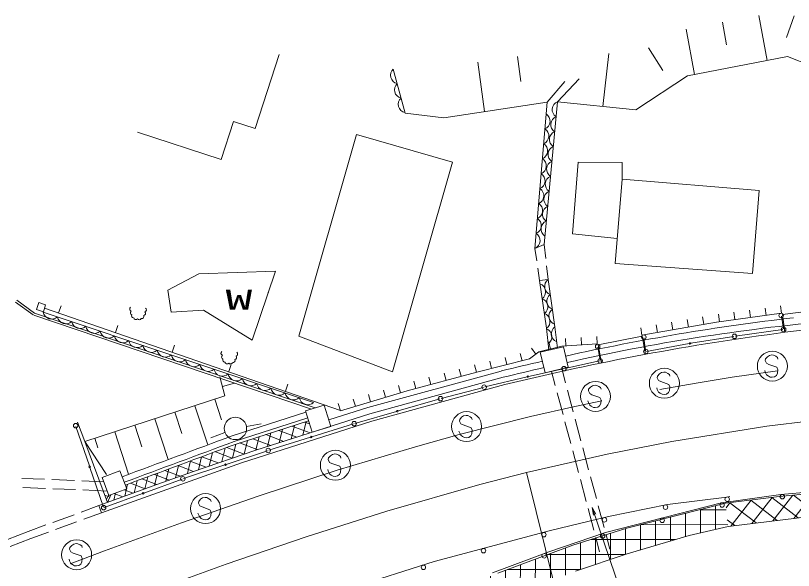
# Model space of a CAD drawing. Units: millimetres, scale not verified. Extents: x 40000 to 680000, y 20000 to 380000.
# Drawn here: x 166455 to 218319, y 299915 to 336935 of the extents above; entities that cross this region are included whole.
import ezdxf
from ezdxf.enums import TextEntityAlignment as Align

# ---------------------------------------------------------------- set-up
doc = ezdxf.new("R2010")
doc.units = ezdxf.units.MM
doc.header["$LTSCALE"] = 1000
doc.linetypes.add('CHAIN', pattern=[18.5, 12, -1.5, 3.5, -1.5])
for name, color, linetype, lineweight in [('M-BGD', 7, 'Continuous', 13), ('M-BMK', 2, 'CHAIN', 13), ('M-STR-HTXT', 7, 'Continuous', 13), ('M-STR-STRC', 7, 'Continuous', 13)]:
    doc.layers.add(name, color=color, linetype=linetype, lineweight=lineweight)
doc.styles.add('ＭＳ ゴシック', font='')
doc.styles.get('ＭＳ ゴシック').set_extended_font_data('MS Gothic')

# ---------------------------------------------------------------- blocks, each defined once
blk = doc.blocks.new('open_arrow')
at = {"color": 0, "linetype": 'Continuous', "lineweight": -2}
blk.add_lwpolyline([(7.5, 1.25), (0, 0), (7.5, -1.25)], dxfattribs=at)

msp = doc.modelspace()

# ---------------------------------------------------------------- hatches: boundary and pattern name
at = {"layer": 'M-BGD'}
h = msp.add_hatch(dxfattribs=at)
h.set_pattern_fill('USER', color=256, style=0, pattern_type=2)
h.set_pattern_definition([(52.188, (214874, 303820), (-790.03, 613.07), []), (142.188, (214874, 303820), (-613.07, -790.03), [])])
h.paths.add_polyline_path([(213791, 304399), (217364, 304849), (225281, 305615), (229642, 305846), (233278, 305877), (233585, 304288), (219435, 303524), (213960, 302854)])
h = msp.add_hatch(dxfattribs=at)
h.set_pattern_fill('USER', color=256, style=0, pattern_type=2)
h.set_pattern_definition([(89.9207, (122054, 259093), (-999.999, 1.384), []), (179.9207, (122054, 259093), (-1.384, -999.999), [])])
h.paths.add_polyline_path([(121243, 259579), (123300, 261631), (124672, 262680), (126847, 264065), (129300, 265571), (149222, 276244), (158647, 281140), (172997, 288350), (180186, 291826), (191165, 296629), (198616, 299744), (203613, 301593), (207211, 302728), (213791, 304399), (213960, 302854), (211361, 302247), (207227, 301019), (203793, 299869), (199609, 298229), (196584, 296963), (181932, 290567), (174132, 286936), (158110, 278827), (136124, 267254), (128952, 263163), (124596, 260209), (122221, 258028), (121542, 258784)])

# ---------------------------------------------------------------- linework, layer by layer
for p, q in [((216001, 336935), (216559, 333933)), ((218365, 336917), (217846, 335481)), ((213579, 336485), (213860, 334971)), ((211157, 336035), (211719, 333008)), ((208659, 334777), (209600, 333276)), ((182436, 329402), (184041, 334328)), ((199913, 334192), (200138, 332540)), ((206000, 334392), (205612, 330870)), ((217928, 334195), (211247, 332917)), ((224544, 331563), (217928, 334195)), ((197271, 333833), (197720, 330530)), ((191639, 333363), (192422, 330428)), ((201901, 331159), (203066, 332526)), ((202581, 331185), (204027, 332715)), ((211247, 332917), (207807, 330642)), ((201901, 331159), (195006, 330121)), ((201082, 321401), (201901, 331159)), ((202581, 331185), (201696, 321656)), ((207807, 330642), (202581, 331185)), ((195006, 330121), (192422, 330428)), ((180163, 327329), (180993, 329873)), ((180993, 329873), (182436, 329402)), ((174591, 329145), (180163, 327329)), ((189183, 328990), (185337, 315536)), ((189183, 328990), (195590, 327158)), ((195590, 327158), (191593, 313175)), ((203960, 327155), (203584, 322378)), ((206891, 327133), (203960, 327155)), ((206894, 326015), (206891, 327133)), ((206894, 326015), (206438, 320387)), ((216032, 325256), (206894, 326015)), ((215580, 319719), (216032, 325256)), ((203584, 322378), (206573, 322056)), ((201082, 321401), (201696, 321656)), ((201696, 321656), (201800, 320735)), ((201082, 321401), (201200, 320573)), ((201271, 320078), (201389, 319250)), ((201856, 320238), (201960, 319317)), ((206438, 320387), (215580, 319719)), ((178664, 319710), (176611, 318616)), ((183783, 319885), (178664, 319710)), ((182231, 315277), (183783, 319885)), ((201389, 319250), (201960, 319317)), ((201858, 316068), (201389, 319250)), ((201960, 319317), (202418, 316165)), ((176611, 318616), (176834, 317137)), ((183308, 318463), (183309, 318491)), ((167715, 317088), (166548, 317945)), ((167626, 316968), (166459, 317824)), ((167996, 317789), (167847, 317316)), ((167996, 317789), (168459, 317644)), ((168310, 317170), (168459, 317644)), ((168383, 317417), (188112, 310578)), ((169328, 317091), (169491, 317564)), ((216495, 316928), (216428, 317424)), ((217533, 317069), (217466, 317564)), ((167667, 316946), (186184, 310682)), ((167715, 317088), (186425, 310760)), ((167847, 317316), (168310, 317170)), ((168305, 317154), (186324, 311127)), ((176834, 317137), (178981, 317287)), ((178981, 317287), (182231, 315277)), ((217533, 317069), (213194, 316482)), ((213381, 316507), (213314, 317002)), ((214419, 316647), (214352, 317143)), ((215457, 316788), (215390, 317283)), ((217600, 317000), (220576, 317366)), ((217748, 315801), (217600, 317000)), ((213194, 316482), (208219, 315619)), ((210283, 315977), (210198, 316470)), ((211316, 316156), (211230, 316649)), ((212348, 316335), (212262, 316828)), ((217513, 316880), (217661, 316038)), ((173110, 315787), (173273, 316259)), ((202015, 314611), (201858, 316068)), ((202418, 316165), (202582, 314744)), ((208219, 315619), (208134, 316112)), ((209251, 315798), (209166, 316291)), ((217621, 315982), (214438, 315544)), ((220723, 316167), (217748, 315801)), ((185337, 315536), (191593, 313175)), ((203146, 314890), (203112, 315388)), ((204190, 314961), (204156, 315460)), ((205235, 315032), (205201, 315531)), ((205291, 314962), (208225, 315537)), ((208225, 315537), (208460, 314335)), ((208466, 314567), (208347, 315426)), ((214339, 315529), (211470, 315068)), ((176891, 314482), (177054, 314955)), ((202880, 314872), (201350, 314500)), ((201437, 314476), (202979, 314837)), ((202122, 314688), (202004, 315173)), ((205235, 315032), (202880, 314872)), ((202979, 314837), (203299, 313469)), ((205526, 313762), (205291, 314962)), ((211372, 315051), (208522, 314526)), ((200226, 313900), (200106, 314386)), ((201350, 314500), (200730, 314026)), ((201149, 314347), (200845, 314744)), ((201757, 313108), (201437, 314476)), ((205273, 314806), (205425, 313950)), ((200730, 314026), (197219, 313151)), ((198195, 313394), (198074, 313880)), ((199210, 313647), (199090, 314133)), ((205385, 313890), (203069, 313385)), ((180672, 313178), (180835, 313650)), ((196168, 312868), (196038, 313351)), ((197179, 313141), (197049, 313623)), ((202971, 313364), (200655, 312859)), ((203299, 313469), (201757, 313108)), ((203118, 312434), (202867, 313379)), ((180416, 311556), (180078, 312822)), ((197219, 313151), (192575, 311900)), ((194146, 312324), (194016, 312806)), ((195157, 312596), (195027, 313079)), ((200557, 312837), (197747, 312155)), ((202190, 313199), (202442, 312254)), ((211829, 312407), (214237, 312801)), ((214237, 312801), (217249, 313233)), ((180247, 312189), (181061, 312407)), ((184454, 311873), (184617, 312346)), ((192128, 311767), (191985, 312246)), ((193135, 312051), (193005, 312534)), ((209409, 311976), (211829, 312407)), ((192575, 311900), (188114, 310572)), ((191124, 311468), (190982, 311948)), ((197650, 312130), (194835, 311384)), ((202571, 311771), (202957, 310322)), ((203634, 310502), (203247, 311951)), ((171067, 308518), (180416, 311556)), ((179749, 311339), (180195, 309967)), ((189117, 310871), (188975, 311350)), ((190121, 311170), (189978, 311649)), ((194739, 311357), (191957, 310554)), ((203735, 310855), (205534, 311227)), ((178413, 310905), (179264, 308287)), ((187024, 310952), (185781, 310553)), ((187481, 309529), (187024, 310952)), ((188114, 310572), (187971, 311051)), ((200777, 310181), (203735, 310855)), ((177077, 310471), (177536, 309060)), ((180899, 308894), (185808, 310469)), ((185781, 310553), (186238, 309130)), ((191861, 310526), (189079, 309723)), ((196021, 308991), (200777, 310181)), ((171067, 308518), (170593, 309815)), ((175742, 310037), (176628, 307309)), ((181030, 308516), (185931, 310088)), ((181095, 308326), (185992, 309898)), ((181849, 309525), (182834, 309697)), ((185824, 309844), (185602, 308931)), ((185738, 309816), (186056, 309697)), ((188984, 309694), (186215, 308829)), ((203086, 309838), (203473, 308389)), ((204149, 308569), (203763, 310019)), ((171380, 306884), (170482, 309527)), ((173070, 309169), (173993, 306330)), ((174406, 309603), (174877, 308154)), ((180409, 309128), (179480, 308757)), ((184007, 309261), (185214, 308807)), ((184261, 309342), (184039, 308430)), ((185043, 309593), (184820, 308681)), ((184880, 309541), (186087, 309087)), ((186238, 309130), (187481, 309529)), ((171735, 308735), (171943, 308093)), ((182277, 308706), (183484, 308252)), ((182698, 308841), (182481, 307949)), ((183134, 308981), (184341, 308527)), ((183480, 309092), (183257, 308179)), ((186120, 308799), (183351, 307934)), ((193122, 308172), (196021, 308991)), ((171067, 308518), (172525, 306321)), ((172574, 304445), (171067, 308518)), ((180429, 308080), (180209, 307175)), ((180534, 308119), (181695, 307682)), ((181136, 308342), (180910, 307416)), ((181386, 308420), (182564, 307977)), ((181917, 308590), (181696, 307683)), ((187894, 306595), (193122, 308172)), ((204664, 306637), (204278, 308086)), ((179584, 307766), (179369, 306884)), ((179780, 307839), (180907, 307415)), ((183256, 307903), (180506, 306990)), ((203601, 307906), (203988, 306457)), ((178116, 307221), (177909, 306372)), ((178096, 307214), (179164, 306812)), ((178860, 307498), (178650, 306634)), ((178876, 307504), (179970, 307092)), ((172310, 304147), (171412, 306790)), ((173415, 306562), (172228, 306108)), ((173869, 305370), (173415, 306562)), ((177486, 306188), (176417, 306591)), ((176670, 306685), (176470, 305862)), ((177324, 306927), (177121, 306093)), ((177287, 306914), (178330, 306522)), ((180411, 306959), (177660, 306046)), ((182690, 304896), (187894, 306595)), ((166882, 306060), (168380, 305995)), ((172228, 306108), (172682, 304917)), ((174873, 306017), (175866, 305644)), ((177566, 306013), (175016, 305082)), ((175277, 306167), (175081, 305361)), ((175708, 306327), (176714, 305949)), ((175916, 306405), (175718, 305591)), ((205180, 304705), (204793, 306154)), ((168880, 305974), (170379, 305909)), ((170878, 305887), (172336, 305824)), ((173927, 305666), (173861, 305393)), ((174113, 305735), (175093, 305366)), ((174558, 305900), (174364, 305102)), ((204117, 305974), (204503, 304524)), ((217364, 304849), (225281, 305615)), ((217477, 304982), (225463, 305731)), ((166950, 305457), (168449, 305392)), ((168949, 305370), (170447, 305305)), ((170947, 305284), (172576, 305213)), ((174922, 305048), (172373, 304117)), ((172664, 304965), (172511, 304661)), ((172808, 304965), (172592, 304442)), ((172682, 304917), (173869, 305370)), ((173120, 305084), (173003, 304604)), ((173018, 305045), (173605, 304824)), ((173688, 305301), (174290, 305075)), ((173853, 305364), (173733, 304871)), ((213523, 304432), (217477, 304982)), ((172411, 304933), (172738, 304798)), ((177524, 303095), (182690, 304896)), ((213885, 304815), (209920, 304320)), ((213791, 304399), (217364, 304849)), ((214084, 304840), (213885, 304815)), ((172008, 304239), (170824, 303806)), ((172008, 304239), (172179, 303769)), ((204632, 304041), (205019, 302592)), ((205695, 302772), (205309, 304221)), ((205796, 302443), (213523, 304432)), ((209920, 304320), (205992, 303510)), ((207211, 302728), (213791, 304399)), ((170354, 303635), (168945, 303120)), ((172179, 303769), (170997, 303337)), ((205992, 303510), (202121, 302579)), ((219435, 303524), (213960, 302854)), ((168475, 302948), (167291, 302516)), ((170527, 303166), (169119, 302651)), ((172388, 301213), (177524, 303095)), ((167291, 302516), (165926, 301991)), ((168649, 302479), (167467, 302048)), ((202121, 302579), (194370, 300513)), ((202010, 301165), (205796, 302443)), ((203613, 301593), (207211, 302728)), ((213960, 302854), (211361, 302247)), ((167467, 302048), (166105, 301524)), ((205147, 302109), (205399, 301164)), ((206076, 301344), (205824, 302289)), ((211361, 302247), (207227, 301019)), ((198616, 299744), (203613, 301593)), ((170094, 300346), (172388, 301213)), ((198262, 299767), (202010, 301165)), ((207227, 301019), (203793, 299869)), ((194370, 300513), (186737, 298095))]:
    msp.add_line(p, q, dxfattribs=at)
for points in [[(172008, 304239), (175866, 305644), (178330, 306522), (182481, 307949), (190079, 310364), (198966, 312800)], [(187338, 309973), (189940, 310785), (198838, 313221)], [(172179, 303769), (181514, 307095), (190208, 309884), (199086, 312314)]]:
    msp.add_lwpolyline(points, dxfattribs=at)
for centre, radius in [((217504, 316929), 150), ((217670, 315989), 150), ((208340, 315476), 150), ((214389, 315537), 150), ((205264, 314856), 150), ((211421, 315060), 50), ((208472, 314517), 150), ((205434, 313901), 150), ((203020, 313375), 150), ((200606, 312849), 50), ((197698, 312143), 150), ((194787, 311371), 150), ((191909, 310540), 50), ((170466, 309574), 150), ((181111, 309393), 750), ((189031, 309709), 150), ((186167, 308814), 50), ((183303, 307919), 150), ((171396, 306837), 50), ((180458, 306974), 50), ((177613, 306030), 150), ((174969, 305065), 50), ((217583, 304842), 150), ((213904, 304666), 150), ((172326, 304100), 150), ((209787, 304140), 150), ((213561, 304286), 150), ((205717, 303289), 150), ((209571, 303260), 150), ((201675, 302305), 150), ((205598, 302217), 150), ((197653, 301233), 150), ((201703, 300890), 150), ((193648, 300126), 150)]:
    msp.add_circle(centre, radius, dxfattribs=at)
for centre, radius, start, end in [((192025, 332948), 567, 133.0155, 256.8706), ((192283, 331982), 567, 133.0155, 256.8706), ((192541, 331016), 567, 133.0155, 256.8706), ((202800, 330663), 567, 112.766, 236.621), ((201528, 329894), 567, 293.2747, 57.1297), ((202708, 329667), 567, 112.766, 236.621), ((201444, 328897), 567, 293.2747, 57.1297), ((202615, 328671), 567, 112.766, 236.621), ((201360, 327901), 567, 293.2747, 57.1297), ((202523, 327676), 567, 112.766, 236.621), ((201277, 326904), 567, 293.2747, 57.1297), ((202430, 326680), 567, 112.766, 236.621), ((201193, 325908), 567, 293.2747, 57.1297), ((202338, 325684), 567, 112.766, 236.621), ((201109, 324911), 567, 293.2747, 57.1297), ((202245, 324688), 567, 112.766, 236.621), ((201026, 323915), 567, 293.2747, 57.1297), ((202153, 323693), 567, 112.766, 236.621), ((200942, 322918), 567, 293.2747, 57.1297), ((202060, 322697), 567, 112.766, 236.621), ((200858, 321922), 567, 293.2747, 57.1297), ((201230, 318503), 567, 306.4551, 70.3102), ((202295, 318861), 567, 126.3428, 250.1978), ((201375, 317513), 567, 306.4551, 70.3102), ((202439, 317871), 567, 126.3428, 250.1978), ((174221, 317356), 150, 128.6518, 247.2671), ((175027, 317307), 150, 292.5369, 48.7916), ((168864, 317249), 567, 189.5765, 313.4316), ((174264, 317107), 150, 132.377, 245.9342), ((174340, 316910), 150, 156.4026, 265.9787), ((174858, 316871), 150, 262.0715, 22.1476), ((174968, 317074), 150, 281.4316, 38.7973), ((201521, 316524), 567, 306.4551, 70.3102), ((202583, 316882), 567, 126.3428, 250.1978), ((169812, 316931), 567, 189.5765, 313.4316), ((170761, 316614), 567, 189.5765, 313.4316), ((174475, 316798), 150, 194.5191, 318.105), ((174704, 316791), 150, 218.436, 332.8797), ((235496, 167994), 149764, 96.58602, 102.4797), ((232892, 182582), 134517, 95.21681, 102.7356), ((171709, 316297), 567, 189.5765, 313.4316), ((172657, 315980), 567, 189.5765, 313.4316), ((201649, 315513), 567, 304.2327, 68.0876), ((202740, 315699), 567, 124.6807, 248.5357), ((173606, 315662), 567, 189.5765, 313.4316), ((239588, 147233), 169977, 97.38236, 103.78512), ((174554, 315345), 567, 189.5765, 313.4316), ((175502, 315028), 567, 189.5765, 313.4316), ((176451, 314711), 567, 189.5765, 313.4316), ((177399, 314393), 567, 189.5765, 313.4316), ((180301, 314406), 150, 128.6518, 247.2671), ((181107, 314357), 150, 292.5369, 48.7916), ((178347, 314076), 567, 189.5765, 313.4316), ((180344, 314157), 150, 132.377, 245.9342), ((180420, 313960), 150, 156.4026, 265.9787), ((180555, 313848), 150, 194.5191, 318.105), ((180939, 313921), 150, 262.0715, 22.1476), ((181048, 314125), 150, 281.4316, 38.7973), ((238776, 151129), 166940, 102.8714, 103.83316), ((179296, 313759), 567, 189.5765, 313.4316), ((180244, 313442), 567, 189.5765, 313.4316), ((180784, 313841), 150, 218.436, 332.8797), ((238776, 151129), 166500, 102.87062, 103.83316), ((181192, 313124), 567, 189.5765, 313.4316), ((182141, 312807), 567, 189.5765, 313.4316), ((183089, 312490), 567, 189.5765, 313.4316), ((184037, 312173), 567, 189.5765, 313.4316), ((184986, 311856), 567, 189.5765, 313.4316), ((185934, 311538), 567, 189.5765, 313.4316), ((3276595, -8041576), 8905823, 110.34081, 110.39115), ((3276595, -8041576), 8905423, 110.34087, 110.39112), ((3276595, -8041576), 8905223, 110.34089, 110.39111)]:
    msp.add_arc(centre, radius, start, end, dxfattribs=at)
at = {"layer": 'M-BMK'}
for p, q in [((216534, 309534), (223102, 310320)), ((210220, 308517), (216534, 309534)), ((205896, 307669), (210220, 308517)), ((200524, 306442), (205896, 307669)), ((197404, 305640), (200524, 306442)), ((191210, 303869), (197404, 305640)), ((185836, 302163), (191210, 303869)), ((180502, 300341), (185836, 302163)), ((174443, 298150), (180502, 300341))]:
    msp.add_line(p, q, dxfattribs=at)
at = {"layer": 'M-STR-HTXT'}
msp.add_line((200524, 306442), (209245, 271076), dxfattribs=at)
msp.add_lwpolyline([(204909, 304110), (222346, 252750), (245746, 252750)], dxfattribs=at)
at = {"layer": 'M-STR-STRC'}
for p, q in [((216454, 314030), (216438, 313916)), ((216438, 313916), (216524, 313734)), ((216582, 314168), (216454, 314030)), ((216713, 314261), (216582, 314168)), ((216879, 314295), (216713, 314261)), ((216995, 314279), (216879, 314295)), ((217139, 314207), (216995, 314279)), ((217249, 314132), (217139, 314207)), ((217284, 314021), (217249, 314132)), ((216524, 313734), (216675, 313660)), ((216675, 313660), (217207, 313473)), ((217207, 313473), (217288, 313300)), ((217288, 313300), (217258, 313073)), ((209254, 312886), (209238, 312772)), ((209238, 312772), (209324, 312590)), ((209382, 313024), (209254, 312886)), ((209513, 313117), (209382, 313024)), ((209679, 313151), (209513, 313117)), ((209795, 313135), (209679, 313151)), ((209939, 313063), (209795, 313135)), ((210049, 312988), (209939, 313063)), ((210084, 312877), (210049, 312988)), ((216441, 313141), (216402, 313251)), ((216525, 312964), (216441, 313141)), ((216629, 312890), (216525, 312964)), ((216775, 312815), (216629, 312890)), ((216895, 312799), (216775, 312815)), ((217063, 312827), (216895, 312799)), ((217187, 312924), (217063, 312827)), ((217258, 313073), (217187, 312924)), ((204923, 312241), (204792, 312148)), ((205089, 312275), (204923, 312241)), ((205205, 312259), (205089, 312275)), ((205349, 312186), (205205, 312259)), ((209324, 312590), (209475, 312516)), ((209475, 312516), (210007, 312329)), ((210007, 312329), (210088, 312156)), ((204664, 312009), (204648, 311896)), ((204648, 311896), (204734, 311713)), ((204792, 312148), (204664, 312009)), ((204734, 311713), (204885, 311640)), ((205459, 312112), (205349, 312186)), ((205493, 312000), (205459, 312112)), ((209241, 311997), (209202, 312107)), ((209326, 311820), (209241, 311997)), ((209429, 311746), (209326, 311820)), ((209575, 311671), (209429, 311746)), ((209988, 311780), (209863, 311683)), ((210058, 311929), (209988, 311780)), ((210088, 312156), (210058, 311929)), ((204651, 311121), (204612, 311231)), ((204885, 311640), (205417, 311452)), ((205417, 311452), (205497, 311280)), ((205497, 311280), (205468, 311052)), ((209695, 311655), (209575, 311671)), ((209863, 311683), (209695, 311655)), ((204735, 310943), (204651, 311121)), ((204839, 310870), (204735, 310943)), ((204985, 310795), (204839, 310870)), ((205105, 310778), (204985, 310795)), ((205273, 310807), (205105, 310778)), ((205397, 310903), (205273, 310807)), ((205468, 311052), (205397, 310903)), ((196329, 310228), (196198, 310135)), ((196495, 310262), (196329, 310228)), ((196611, 310246), (196495, 310262)), ((196755, 310173), (196611, 310246)), ((196865, 310099), (196755, 310173)), ((196070, 309996), (196054, 309883)), ((196054, 309883), (196140, 309700)), ((196198, 310135), (196070, 309996)), ((196140, 309700), (196291, 309627)), ((196900, 309987), (196865, 310099)), ((196057, 309108), (196018, 309218)), ((196291, 309627), (196823, 309439)), ((196823, 309439), (196904, 309267)), ((196904, 309267), (196874, 309039)), ((196142, 308930), (196057, 309108)), ((196245, 308857), (196142, 308930)), ((196391, 308782), (196245, 308857)), ((196511, 308765), (196391, 308782)), ((196679, 308794), (196511, 308765)), ((196804, 308890), (196679, 308794)), ((196874, 309039), (196804, 308890)), ((187447, 307558), (187319, 307420)), ((187578, 307651), (187447, 307558)), ((187744, 307685), (187578, 307651)), ((187860, 307669), (187744, 307685)), ((188004, 307596), (187860, 307669)), ((188114, 307522), (188004, 307596)), ((187319, 307420), (187303, 307306)), ((187303, 307306), (187389, 307124)), ((187389, 307124), (187540, 307050)), ((187540, 307050), (188072, 306863)), ((188149, 307411), (188114, 307522)), ((187306, 306531), (187267, 306641)), ((187390, 306354), (187306, 306531)), ((188072, 306863), (188153, 306690)), ((188153, 306690), (188123, 306463)), ((187494, 306280), (187390, 306354)), ((187640, 306205), (187494, 306280)), ((187760, 306188), (187640, 306205)), ((187928, 306217), (187760, 306188)), ((188052, 306313), (187928, 306217)), ((188123, 306463), (188052, 306313)), ((178665, 304525), (178649, 304412)), ((178793, 304664), (178665, 304525)), ((178924, 304757), (178793, 304664)), ((179090, 304791), (178924, 304757)), ((179206, 304775), (179090, 304791)), ((179351, 304702), (179206, 304775)), ((179461, 304628), (179351, 304702)), ((179495, 304516), (179461, 304628)), ((178649, 304412), (178735, 304229)), ((178735, 304229), (178886, 304156)), ((178886, 304156), (179419, 303968)), ((179419, 303968), (179499, 303796)), ((178652, 303637), (178613, 303747)), ((178737, 303459), (178652, 303637)), ((178840, 303386), (178737, 303459)), ((179399, 303419), (179274, 303323)), ((179470, 303568), (179399, 303419)), ((179499, 303796), (179470, 303568)), ((178986, 303311), (178840, 303386)), ((179107, 303294), (178986, 303311)), ((179274, 303323), (179107, 303294)), ((170070, 301447), (170055, 301333)), ((170055, 301333), (170140, 301151)), ((170199, 301585), (170070, 301447)), ((170330, 301678), (170199, 301585)), ((170496, 301712), (170330, 301678)), ((170612, 301696), (170496, 301712)), ((170756, 301624), (170612, 301696)), ((170866, 301549), (170756, 301624)), ((170900, 301438), (170866, 301549)), ((170140, 301151), (170291, 301077)), ((170291, 301077), (170824, 300890)), ((170824, 300890), (170904, 300717)), ((170058, 300558), (170019, 300668)), ((170142, 300381), (170058, 300558)), ((170245, 300307), (170142, 300381)), ((170392, 300232), (170245, 300307)), ((170804, 300341), (170679, 300244)), ((170875, 300490), (170804, 300341)), ((170904, 300717), (170875, 300490)), ((170512, 300216), (170392, 300232)), ((170679, 300244), (170512, 300216))]:
    msp.add_line(p, q, dxfattribs=at)
for centre in [(216912, 313544), (209712, 312400), (205122, 311523), (196528, 309510), (187777, 306934), (179123, 304039), (170528, 300961)]:
    msp.add_circle(centre, 1000, dxfattribs=at)

# ---------------------------------------------------------------- block references
at = {"layer": 'M-STR-HTXT', "xscale": 66.7, "yscale": 66.7, "rotation": 288.8}
msp.add_blockref('open_arrow', (204909, 304110), dxfattribs=at)

# ---------------------------------------------------------------- texts
at = {"layer": 'M-BGD', "style": 'ＭＳ ゴシック', "width": 2}
msp.add_text('W', height=1320, dxfattribs=at).set_placement((180452, 317980), align=Align.MIDDLE_LEFT)

doc.saveas('drawing.dxf')
